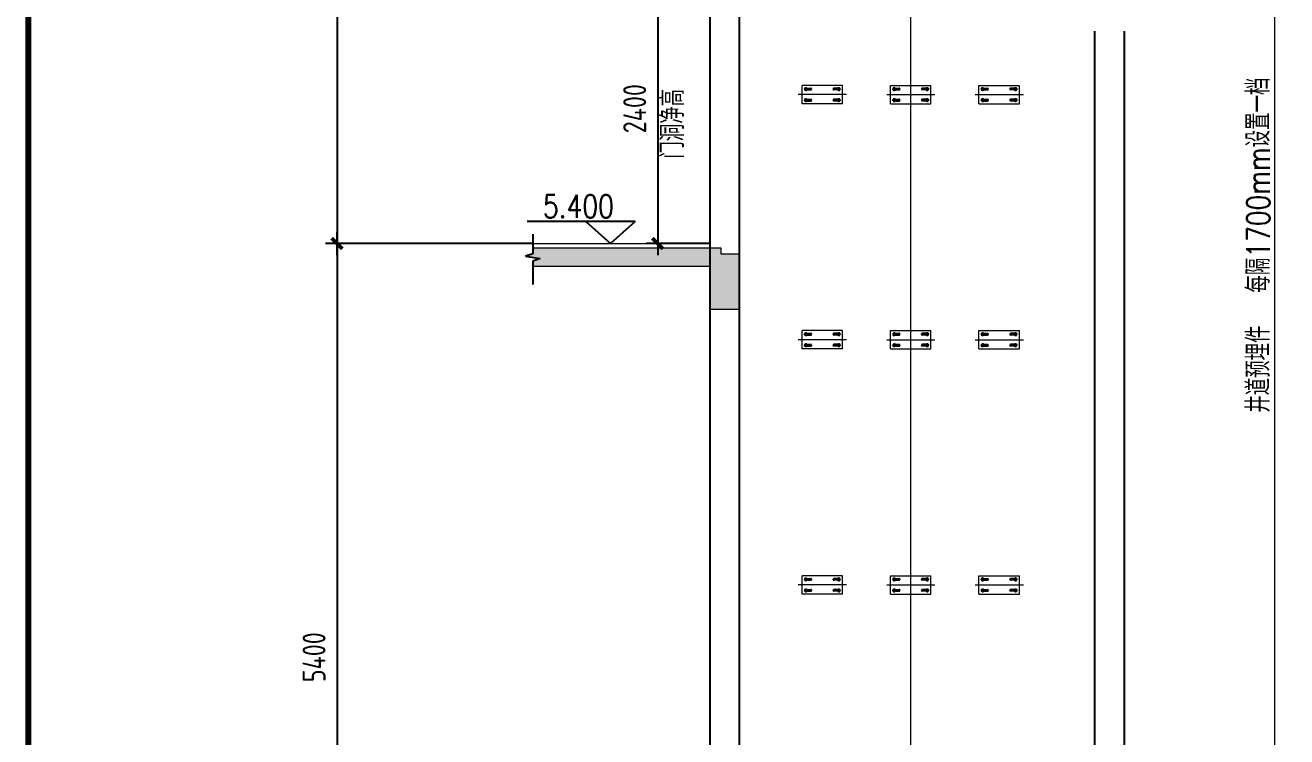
# Model space of a CAD drawing. Extents: x 185540 to 253404, y 138157 to 180211.
# Drawn here: x 195182 to 203416, y 143590 to 148234 of the extents above; entities that cross this region are included whole.
import ezdxf

# ---------------------------------------------------------------- set-up
doc = ezdxf.new("R2010")
doc.units = 0
doc.header["$LTSCALE"] = 1000
doc.header["$MEASUREMENT"] = 0
doc.linetypes.add('ACAD_ISO02W100', pattern=[15, 12, -3])
doc.layers.get('0').update_dxf_attribs({"linetype": 'CONTINUOUS'})
doc.layers.get('DEFPOINTS').update_dxf_attribs({"linetype": 'CONTINUOUS'})
for name, color, linetype in [('1', 8, 'CONTINUOUS'), ('2', 6, 'ACAD_ISO02W100'), ('WALL', 1, 'CONTINUOUS'), ('WINDOWS', 4, 'CONTINUOUS')]:
    doc.layers.add(name, color=color, linetype=linetype)
doc.layers.add('AXIS', color=3, linetype='CONTINUOUS', lineweight=9)
doc.styles.add('DIM_FONT', font='tssdeng.shx', dxfattribs={"width": 0.8, "bigfont": 'tssdchn.shx'})
doc.styles.get("Standard").update_dxf_attribs({"font": 'txt.shx', "width": 0.8, "height": 260, "bigfont": 'china.shx'})
doc.dimstyles.new('DIMN-200', dxfattribs={"dimtxt": 300, "dimasz": 1, "dimexe": 250, "dimexo": 0, "dimgap": 150, "dimtad": 1, "dimdec": 0, "dimdsep": 46, "dimtxsty": 'DIM_FONT', "dimblk": '_DIMX', "dimcen": 2.5, "dimclrd": 256, "dimclre": 256, "dimclrt": 4, "dimadec": 0, "dimazin": 0, "dimtfac": 1, "dimtdec": 0, "dimtix": 1, "dimtmove": 2, "dimatfit": 3, "dimldrblk": '_DIMX', "dimfxl": 0, "dimtolj": 1, "dimtzin": 0, "dimarcsym": 0})

# ---------------------------------------------------------------- blocks, each defined once
blk = doc.blocks.new('_DIMX')
blk.add_line((-150, 0), (150, 0))
at = {"const_width": 50}
blk.add_lwpolyline([(-70, -70), (70, 70)], dxfattribs=at)
blk = doc.blocks.new('*D245')
at = {"linetype": 'ByBlock'}
for p, q in [((226271.3, 160992.7), (225305.7, 160992.7)), ((225380.7, 160992.2), (225380.7, 158293.2)), ((225796.9, 158292.7), (225305.7, 158292.7))]:
    blk.add_line(p, q, dxfattribs=at)
at = {"layer": 'DEFPOINTS', "color": 0, "linetype": 'ByBlock'}
for p in [(226271.3, 160992.7), (225380.7, 158292.7), (225796.9, 158292.7)]:
    blk.add_point(p, dxfattribs=at)
at = {"linetype": 'ByBlock', "xscale": 0.5, "yscale": 0.5, "zscale": 0.5}
for p, rotation in [((225380.7, 160992.7), 90), ((225380.7, 158292.7), 270)]:
    blk.add_blockref('_DIMX', p, dxfattribs=dict(at, rotation=rotation))
at = {"color": 4, "linetype": 'ByBlock', "insert": (225230.7, 159642.7), "char_height": 150, "attachment_point": 5, "rotation": 90, "style": 'DIM_FONT'}
blk.add_mtext('\\A1;2700', dxfattribs=at)
blk = doc.blocks.new('*D246')
at = {"linetype": 'ByBlock'}
for p, q in [((226193.4, 160692.7), (225721.9, 160692.7)), ((225796.9, 160692.2), (225796.9, 158293.2)), ((226283.5, 158292.7), (225721.9, 158292.7))]:
    blk.add_line(p, q, dxfattribs=at)
at = {"layer": 'DEFPOINTS', "color": 0, "linetype": 'ByBlock'}
for p in [(226193.4, 160692.7), (225796.9, 158292.7), (226283.5, 158292.7)]:
    blk.add_point(p, dxfattribs=at)
at = {"linetype": 'ByBlock', "xscale": 0.5, "yscale": 0.5, "zscale": 0.5}
for p, rotation in [((225796.9, 160692.7), 90), ((225796.9, 158292.7), 270)]:
    blk.add_blockref('_DIMX', p, dxfattribs=dict(at, rotation=rotation))
at = {"color": 4, "linetype": 'ByBlock', "insert": (225646.9, 159492.7), "char_height": 150, "attachment_point": 5, "rotation": 90, "style": 'DIM_FONT'}
blk.add_mtext('\\A1;2400', dxfattribs=at)
blk = doc.blocks.new('*D298')
at = {"linetype": 'ByBlock'}
for p, q in [((228052.7, 121794.1), (226700.6, 121794.1)), ((226775.6, 121793.6), (226775.6, 116394.6)), ((228045, 116394.1), (226700.6, 116394.1))]:
    blk.add_line(p, q, dxfattribs=at)
at = {"layer": 'DEFPOINTS', "color": 0, "linetype": 'ByBlock'}
for p in [(228052.7, 121794.1), (226775.6, 116394.1), (228045, 116394.1)]:
    blk.add_point(p, dxfattribs=at)
at = {"linetype": 'ByBlock', "xscale": 0.5, "yscale": 0.5, "zscale": 0.5}
for p, rotation in [((226775.6, 121794.1), 90), ((226775.6, 116394.1), 270)]:
    blk.add_blockref('_DIMX', p, dxfattribs=dict(at, rotation=rotation))
at = {"color": 4, "linetype": 'ByBlock', "insert": (226625.6, 119094.1), "char_height": 150, "attachment_point": 5, "rotation": 90, "style": 'DIM_FONT'}
blk.add_mtext('\\A1;5400', dxfattribs=at)
blk = doc.blocks.new('*D305')
at = {"linetype": 'ByBlock'}
for p, q in [((229208.1, 123554.1), (228793.5, 123554.1)), ((228868.5, 123553.6), (228868.5, 121794.6)), ((229208.1, 121794.1), (228793.5, 121794.1))]:
    blk.add_line(p, q, dxfattribs=at)
at = {"layer": 'DEFPOINTS', "color": 0, "linetype": 'ByBlock'}
for p in [(229208.1, 123554.1), (228868.5, 121794.1), (229208.1, 121794.1)]:
    blk.add_point(p, dxfattribs=at)
at = {"linetype": 'ByBlock', "xscale": 0.5, "yscale": 0.5, "zscale": 0.5}
for p, rotation in [((228868.5, 123554.1), 90), ((228868.5, 121794.1), 270)]:
    blk.add_blockref('_DIMX', p, dxfattribs=dict(at, rotation=rotation))
at = {"color": 4, "linetype": 'ByBlock', "insert": (228718.5, 122674.1), "char_height": 150, "attachment_point": 5, "rotation": 90, "style": 'DIM_FONT'}
blk.add_mtext('\\A1;2400', dxfattribs=at)
blk = doc.blocks.new('*D296')
at = {"linetype": 'ByBlock'}
for p, q in [((229208.1, 127794.1), (226700.6, 127794.1)), ((226775.6, 127793.6), (226775.6, 121794.6)), ((228052.7, 121794.1), (226700.6, 121794.1))]:
    blk.add_line(p, q, dxfattribs=at)
at = {"layer": 'DEFPOINTS', "color": 0, "linetype": 'ByBlock'}
for p in [(229208.1, 127794.1), (226775.6, 121794.1), (228052.7, 121794.1)]:
    blk.add_point(p, dxfattribs=at)
at = {"linetype": 'ByBlock', "xscale": 0.5, "yscale": 0.5, "zscale": 0.5}
for p, rotation in [((226775.6, 127794.1), 90), ((226775.6, 121794.1), 270)]:
    blk.add_blockref('_DIMX', p, dxfattribs=dict(at, rotation=rotation))
at = {"color": 4, "linetype": 'ByBlock', "insert": (226625.6, 124794.1), "char_height": 150, "attachment_point": 5, "rotation": 90, "style": 'DIM_FONT'}
blk.add_mtext('\\A1;6000', dxfattribs=at)

msp = doc.modelspace()

# ---------------------------------------------------------------- hatches: boundary and pattern name
at = {"layer": '1'}
msp.add_hatch(color=256, dxfattribs=at).paths.add_polyline_path([(199649.5, 146661.3), (199649.5, 146381.3), (199841.5, 146381.3), (199841.5, 146741.3), (199721.5, 146741.3), (199721.5, 146781.3), (198494.2, 146781.3), (198494.2, 146743), (198446.2, 146727), (198542.2, 146711), (198494.2, 146695), (198494.2, 146661.3)])
at = {"layer": '2'}
h = msp.add_hatch(dxfattribs=at)
h.set_pattern_fill('ANSI37', color=256, scale=1.6, style=0)
h.set_pattern_definition([(45, (198392.52604, 154559.6141), (-0.141421356, 0.141421356), []), (135, (198392.52604, 154559.6141), (-0.141421356, -0.141421356), [])])
h.paths.add_polyline_path([(200276.8, 147824.3), (200276.8, 147821.2), (200282.6, 147821.2, 0.250628)])
h.paths.add_polyline_path([(200269.9, 147817.3), (200273, 147817.3, -0.414214), (200276.8, 147821.2), (200276.8, 147824.3, 0.414214)])
h.paths.add_polyline_path([(200273, 147817.3), (200269.9, 147817.3, 0.414214), (200276.8, 147810.4), (200276.8, 147813.5, -0.414214)])
h.paths.add_polyline_path([(200276.8, 147813.5), (200276.8, 147810.4, 0.250628), (200282.6, 147813.5)])
h = msp.add_hatch(dxfattribs=at)
h.set_pattern_fill('ANSI37', color=256, scale=1.6, style=0)
h.set_pattern_definition([(135, (202377.08192, 154559.6141), (0.141421356, 0.141421356), []), (45, (202377.08192, 154559.6141), (0.141421356, -0.141421356), [])])
h.paths.add_polyline_path([(200492.8, 147824.3), (200492.8, 147821.2), (200487.1, 147821.2, -0.250628)])
h.paths.add_polyline_path([(200499.7, 147817.3), (200496.6, 147817.3, 0.414214), (200492.8, 147821.2), (200492.8, 147824.3, -0.414214)])
h.paths.add_polyline_path([(200496.6, 147817.3), (200499.7, 147817.3, -0.414214), (200492.8, 147810.4), (200492.8, 147813.5, 0.414214)])
h.paths.add_polyline_path([(200492.8, 147813.5), (200492.8, 147810.4, -0.250628), (200487.1, 147813.5)])
h = msp.add_hatch(dxfattribs=at)
h.set_pattern_fill('ANSI37', color=256, scale=1.6, style=0)
h.set_pattern_definition([(45, (198969.26997, 154559.6141), (-0.141421356, 0.141421356), []), (135, (198969.26997, 154559.6141), (-0.141421356, -0.141421356), [])])
h.paths.add_polyline_path([(200853.5, 147824.3), (200853.5, 147821.2), (200859.3, 147821.2, 0.250628)])
h.paths.add_polyline_path([(200846.6, 147817.3), (200849.7, 147817.3, -0.414214), (200853.5, 147821.2), (200853.5, 147824.3, 0.414214)])
h.paths.add_polyline_path([(200849.7, 147817.3), (200846.6, 147817.3, 0.414214), (200853.5, 147810.4), (200853.5, 147813.5, -0.414214)])
h.paths.add_polyline_path([(200853.5, 147813.5), (200853.5, 147810.4, 0.250628), (200859.3, 147813.5)])
h = msp.add_hatch(dxfattribs=at)
h.set_pattern_fill('ANSI37', color=256, scale=1.6, style=0)
h.set_pattern_definition([(135, (202953.82585, 154559.6141), (0.141421356, 0.141421356), []), (45, (202953.82585, 154559.6141), (0.141421356, -0.141421356), [])])
h.paths.add_polyline_path([(201069.5, 147824.3), (201069.5, 147821.2), (201063.8, 147821.2, -0.250628)])
h.paths.add_polyline_path([(201076.5, 147817.3), (201073.4, 147817.3, 0.414214), (201069.5, 147821.2), (201069.5, 147824.3, -0.414214)])
h.paths.add_polyline_path([(201073.4, 147817.3), (201076.5, 147817.3, -0.414214), (201069.5, 147810.4), (201069.5, 147813.5, 0.414214)])
h.paths.add_polyline_path([(201069.5, 147813.5), (201069.5, 147810.4, -0.250628), (201063.8, 147813.5)])
h = msp.add_hatch(dxfattribs=at)
h.set_pattern_fill('ANSI37', color=256, scale=1.6, style=0)
h.set_pattern_definition([(45, (199546.0139, 154559.6141), (-0.141421356, 0.141421356), []), (135, (199546.0139, 154559.6141), (-0.141421356, -0.141421356), [])])
h.paths.add_polyline_path([(201430.3, 147824.3), (201430.3, 147821.2), (201436, 147821.2, 0.250628)])
h.paths.add_polyline_path([(201423.4, 147817.3), (201426.5, 147817.3, -0.414214), (201430.3, 147821.2), (201430.3, 147824.3, 0.414214)])
h.paths.add_polyline_path([(201426.5, 147817.3), (201423.4, 147817.3, 0.414214), (201430.3, 147810.4), (201430.3, 147813.5, -0.414214)])
h.paths.add_polyline_path([(201430.3, 147813.5), (201430.3, 147810.4, 0.250628), (201436, 147813.5)])
h = msp.add_hatch(dxfattribs=at)
h.set_pattern_fill('ANSI37', color=256, scale=1.6, style=0)
h.set_pattern_definition([(135, (203530.56978, 154559.6141), (0.141421356, 0.141421356), []), (45, (203530.56978, 154559.6141), (0.141421356, -0.141421356), [])])
h.paths.add_polyline_path([(201646.3, 147824.3), (201646.3, 147821.2), (201640.5, 147821.2, -0.250628)])
h.paths.add_polyline_path([(201653.2, 147817.3), (201650.1, 147817.3, 0.414214), (201646.3, 147821.2), (201646.3, 147824.3, -0.414214)])
h.paths.add_polyline_path([(201650.1, 147817.3), (201653.2, 147817.3, -0.414214), (201646.3, 147810.4), (201646.3, 147813.5, 0.414214)])
h.paths.add_polyline_path([(201646.3, 147813.5), (201646.3, 147810.4, -0.250628), (201640.5, 147813.5)])
h = msp.add_hatch(dxfattribs=at)
h.set_pattern_fill('ANSI37', color=256, scale=1.6, style=0)
h.set_pattern_definition([(315, (198392.52604, 141003.0692), (-0.141421356, -0.141421356), []), (225, (198392.52604, 141003.0692), (-0.141421356, 0.141421356), [])])
h.paths.add_polyline_path([(200276.8, 147738.4), (200276.8, 147741.5), (200282.6, 147741.5, -0.250628)])
h.paths.add_polyline_path([(200269.9, 147745.3), (200273, 147745.3, 0.414214), (200276.8, 147741.5), (200276.8, 147738.4, -0.414214)])
h.paths.add_polyline_path([(200273, 147745.3), (200269.9, 147745.3, -0.414214), (200276.8, 147752.3), (200276.8, 147749.2, 0.414214)])
h.paths.add_polyline_path([(200276.8, 147749.2), (200276.8, 147752.3, -0.250628), (200282.6, 147749.2)])
h = msp.add_hatch(dxfattribs=at)
h.set_pattern_fill('ANSI37', color=256, scale=1.6, style=0)
h.set_pattern_definition([(225, (202377.08192, 141003.0692), (0.141421356, -0.141421356), []), (315, (202377.08192, 141003.0692), (0.141421356, 0.141421356), [])])
h.paths.add_polyline_path([(200492.8, 147738.4), (200492.8, 147741.5), (200487.1, 147741.5, 0.250628)])
h.paths.add_polyline_path([(200499.7, 147745.3), (200496.6, 147745.3, -0.414214), (200492.8, 147741.5), (200492.8, 147738.4, 0.414214)])
h.paths.add_polyline_path([(200496.6, 147745.3), (200499.7, 147745.3, 0.414214), (200492.8, 147752.3), (200492.8, 147749.2, -0.414214)])
h.paths.add_polyline_path([(200492.8, 147749.2), (200492.8, 147752.3, 0.250628), (200487.1, 147749.2)])
h = msp.add_hatch(dxfattribs=at)
h.set_pattern_fill('ANSI37', color=256, scale=1.6, style=0)
h.set_pattern_definition([(315, (198969.26997, 141003.0692), (-0.141421356, -0.141421356), []), (225, (198969.26997, 141003.0692), (-0.141421356, 0.141421356), [])])
h.paths.add_polyline_path([(200853.5, 147738.4), (200853.5, 147741.5), (200859.3, 147741.5, -0.250628)])
h.paths.add_polyline_path([(200846.6, 147745.3), (200849.7, 147745.3, 0.414214), (200853.5, 147741.5), (200853.5, 147738.4, -0.414214)])
h.paths.add_polyline_path([(200849.7, 147745.3), (200846.6, 147745.3, -0.414214), (200853.5, 147752.3), (200853.5, 147749.2, 0.414214)])
h.paths.add_polyline_path([(200853.5, 147749.2), (200853.5, 147752.3, -0.250628), (200859.3, 147749.2)])
h = msp.add_hatch(dxfattribs=at)
h.set_pattern_fill('ANSI37', color=256, scale=1.6, style=0)
h.set_pattern_definition([(225, (202953.82585, 141003.0692), (0.141421356, -0.141421356), []), (315, (202953.82585, 141003.0692), (0.141421356, 0.141421356), [])])
h.paths.add_polyline_path([(201069.5, 147738.4), (201069.5, 147741.5), (201063.8, 147741.5, 0.250628)])
h.paths.add_polyline_path([(201076.5, 147745.3), (201073.4, 147745.3, -0.414214), (201069.5, 147741.5), (201069.5, 147738.4, 0.414214)])
h.paths.add_polyline_path([(201073.4, 147745.3), (201076.5, 147745.3, 0.414214), (201069.5, 147752.3), (201069.5, 147749.2, -0.414214)])
h.paths.add_polyline_path([(201069.5, 147749.2), (201069.5, 147752.3, 0.250628), (201063.8, 147749.2)])
h = msp.add_hatch(dxfattribs=at)
h.set_pattern_fill('ANSI37', color=256, scale=1.6, style=0)
h.set_pattern_definition([(315, (199546.0139, 141003.0692), (-0.141421356, -0.141421356), []), (225, (199546.0139, 141003.0692), (-0.141421356, 0.141421356), [])])
h.paths.add_polyline_path([(201430.3, 147738.4), (201430.3, 147741.5), (201436, 147741.5, -0.250628)])
h.paths.add_polyline_path([(201423.4, 147745.3), (201426.5, 147745.3, 0.414214), (201430.3, 147741.5), (201430.3, 147738.4, -0.414214)])
h.paths.add_polyline_path([(201426.5, 147745.3), (201423.4, 147745.3, -0.414214), (201430.3, 147752.3), (201430.3, 147749.2, 0.414214)])
h.paths.add_polyline_path([(201430.3, 147749.2), (201430.3, 147752.3, -0.250628), (201436, 147749.2)])
h = msp.add_hatch(dxfattribs=at)
h.set_pattern_fill('ANSI37', color=256, scale=1.6, style=0)
h.set_pattern_definition([(225, (203530.56978, 141003.0692), (0.141421356, -0.141421356), []), (315, (203530.56978, 141003.0692), (0.141421356, 0.141421356), [])])
h.paths.add_polyline_path([(201646.3, 147738.4), (201646.3, 147741.5), (201640.5, 147741.5, 0.250628)])
h.paths.add_polyline_path([(201653.2, 147745.3), (201650.1, 147745.3, -0.414214), (201646.3, 147741.5), (201646.3, 147738.4, 0.414214)])
h.paths.add_polyline_path([(201650.1, 147745.3), (201653.2, 147745.3, 0.414214), (201646.3, 147752.3), (201646.3, 147749.2, -0.414214)])
h.paths.add_polyline_path([(201646.3, 147749.2), (201646.3, 147752.3, 0.250628), (201640.5, 147749.2)])
h = msp.add_hatch(dxfattribs=at)
h.set_pattern_fill('ANSI37', color=256, scale=1.6, style=0)
h.set_pattern_definition([(45, (198392.52604, 152959.6141), (-0.141421356, 0.141421356), []), (135, (198392.52604, 152959.6141), (-0.141421356, -0.141421356), [])])
h.paths.add_polyline_path([(200276.8, 146224.3), (200276.8, 146221.2), (200282.6, 146221.2, 0.250628)])
h.paths.add_polyline_path([(200269.9, 146217.3), (200273, 146217.3, -0.414214), (200276.8, 146221.2), (200276.8, 146224.3, 0.414214)])
h.paths.add_polyline_path([(200273, 146217.3), (200269.9, 146217.3, 0.414214), (200276.8, 146210.4), (200276.8, 146213.5, -0.414214)])
h.paths.add_polyline_path([(200276.8, 146213.5), (200276.8, 146210.4, 0.250628), (200282.6, 146213.5)])
h = msp.add_hatch(dxfattribs=at)
h.set_pattern_fill('ANSI37', color=256, scale=1.6, style=0)
h.set_pattern_definition([(315, (198392.52604, 139403.0692), (-0.141421356, -0.141421356), []), (225, (198392.52604, 139403.0692), (-0.141421356, 0.141421356), [])])
h.paths.add_polyline_path([(200276.8, 146138.4), (200276.8, 146141.5), (200282.6, 146141.5, -0.250628)])
h.paths.add_polyline_path([(200269.9, 146145.3), (200273, 146145.3, 0.414214), (200276.8, 146141.5), (200276.8, 146138.4, -0.414214)])
h.paths.add_polyline_path([(200273, 146145.3), (200269.9, 146145.3, -0.414214), (200276.8, 146152.3), (200276.8, 146149.2, 0.414214)])
h.paths.add_polyline_path([(200276.8, 146149.2), (200276.8, 146152.3, -0.250628), (200282.6, 146149.2)])
h = msp.add_hatch(dxfattribs=at)
h.set_pattern_fill('ANSI37', color=256, scale=1.6, style=0)
h.set_pattern_definition([(135, (202377.08192, 152959.6141), (0.141421356, 0.141421356), []), (45, (202377.08192, 152959.6141), (0.141421356, -0.141421356), [])])
h.paths.add_polyline_path([(200492.8, 146224.3), (200492.8, 146221.2), (200487.1, 146221.2, -0.250628)])
h.paths.add_polyline_path([(200499.7, 146217.3), (200496.6, 146217.3, 0.414214), (200492.8, 146221.2), (200492.8, 146224.3, -0.414214)])
h.paths.add_polyline_path([(200496.6, 146217.3), (200499.7, 146217.3, -0.414214), (200492.8, 146210.4), (200492.8, 146213.5, 0.414214)])
h.paths.add_polyline_path([(200492.8, 146213.5), (200492.8, 146210.4, -0.250628), (200487.1, 146213.5)])
h = msp.add_hatch(dxfattribs=at)
h.set_pattern_fill('ANSI37', color=256, scale=1.6, style=0)
h.set_pattern_definition([(225, (202377.08192, 139403.0692), (0.141421356, -0.141421356), []), (315, (202377.08192, 139403.0692), (0.141421356, 0.141421356), [])])
h.paths.add_polyline_path([(200492.8, 146138.4), (200492.8, 146141.5), (200487.1, 146141.5, 0.250628)])
h.paths.add_polyline_path([(200499.7, 146145.3), (200496.6, 146145.3, -0.414214), (200492.8, 146141.5), (200492.8, 146138.4, 0.414214)])
h.paths.add_polyline_path([(200496.6, 146145.3), (200499.7, 146145.3, 0.414214), (200492.8, 146152.3), (200492.8, 146149.2, -0.414214)])
h.paths.add_polyline_path([(200492.8, 146149.2), (200492.8, 146152.3, 0.250628), (200487.1, 146149.2)])
h = msp.add_hatch(dxfattribs=at)
h.set_pattern_fill('ANSI37', color=256, scale=1.6, style=0)
h.set_pattern_definition([(45, (198969.26997, 152959.6141), (-0.141421356, 0.141421356), []), (135, (198969.26997, 152959.6141), (-0.141421356, -0.141421356), [])])
h.paths.add_polyline_path([(200853.5, 146224.3), (200853.5, 146221.2), (200859.3, 146221.2, 0.250628)])
h.paths.add_polyline_path([(200846.6, 146217.3), (200849.7, 146217.3, -0.414214), (200853.5, 146221.2), (200853.5, 146224.3, 0.414214)])
h.paths.add_polyline_path([(200849.7, 146217.3), (200846.6, 146217.3, 0.414214), (200853.5, 146210.4), (200853.5, 146213.5, -0.414214)])
h.paths.add_polyline_path([(200853.5, 146213.5), (200853.5, 146210.4, 0.250628), (200859.3, 146213.5)])
h = msp.add_hatch(dxfattribs=at)
h.set_pattern_fill('ANSI37', color=256, scale=1.6, style=0)
h.set_pattern_definition([(315, (198969.26997, 139403.0692), (-0.141421356, -0.141421356), []), (225, (198969.26997, 139403.0692), (-0.141421356, 0.141421356), [])])
h.paths.add_polyline_path([(200853.5, 146138.4), (200853.5, 146141.5), (200859.3, 146141.5, -0.250628)])
h.paths.add_polyline_path([(200846.6, 146145.3), (200849.7, 146145.3, 0.414214), (200853.5, 146141.5), (200853.5, 146138.4, -0.414214)])
h.paths.add_polyline_path([(200849.7, 146145.3), (200846.6, 146145.3, -0.414214), (200853.5, 146152.3), (200853.5, 146149.2, 0.414214)])
h.paths.add_polyline_path([(200853.5, 146149.2), (200853.5, 146152.3, -0.250628), (200859.3, 146149.2)])
h = msp.add_hatch(dxfattribs=at)
h.set_pattern_fill('ANSI37', color=256, scale=1.6, style=0)
h.set_pattern_definition([(135, (202953.82585, 152959.6141), (0.141421356, 0.141421356), []), (45, (202953.82585, 152959.6141), (0.141421356, -0.141421356), [])])
h.paths.add_polyline_path([(201069.5, 146224.3), (201069.5, 146221.2), (201063.8, 146221.2, -0.250628)])
h.paths.add_polyline_path([(201076.5, 146217.3), (201073.4, 146217.3, 0.414214), (201069.5, 146221.2), (201069.5, 146224.3, -0.414214)])
h.paths.add_polyline_path([(201073.4, 146217.3), (201076.5, 146217.3, -0.414214), (201069.5, 146210.4), (201069.5, 146213.5, 0.414214)])
h.paths.add_polyline_path([(201069.5, 146213.5), (201069.5, 146210.4, -0.250628), (201063.8, 146213.5)])
h = msp.add_hatch(dxfattribs=at)
h.set_pattern_fill('ANSI37', color=256, scale=1.6, style=0)
h.set_pattern_definition([(225, (202953.82585, 139403.0692), (0.141421356, -0.141421356), []), (315, (202953.82585, 139403.0692), (0.141421356, 0.141421356), [])])
h.paths.add_polyline_path([(201069.5, 146138.4), (201069.5, 146141.5), (201063.8, 146141.5, 0.250628)])
h.paths.add_polyline_path([(201076.5, 146145.3), (201073.4, 146145.3, -0.414214), (201069.5, 146141.5), (201069.5, 146138.4, 0.414214)])
h.paths.add_polyline_path([(201073.4, 146145.3), (201076.5, 146145.3, 0.414214), (201069.5, 146152.3), (201069.5, 146149.2, -0.414214)])
h.paths.add_polyline_path([(201069.5, 146149.2), (201069.5, 146152.3, 0.250628), (201063.8, 146149.2)])
h = msp.add_hatch(dxfattribs=at)
h.set_pattern_fill('ANSI37', color=256, scale=1.6, style=0)
h.set_pattern_definition([(45, (199546.0139, 152959.6141), (-0.141421356, 0.141421356), []), (135, (199546.0139, 152959.6141), (-0.141421356, -0.141421356), [])])
h.paths.add_polyline_path([(201430.3, 146224.3), (201430.3, 146221.2), (201436, 146221.2, 0.250628)])
h.paths.add_polyline_path([(201423.4, 146217.3), (201426.5, 146217.3, -0.414214), (201430.3, 146221.2), (201430.3, 146224.3, 0.414214)])
h.paths.add_polyline_path([(201426.5, 146217.3), (201423.4, 146217.3, 0.414214), (201430.3, 146210.4), (201430.3, 146213.5, -0.414214)])
h.paths.add_polyline_path([(201430.3, 146213.5), (201430.3, 146210.4, 0.250628), (201436, 146213.5)])
h = msp.add_hatch(dxfattribs=at)
h.set_pattern_fill('ANSI37', color=256, scale=1.6, style=0)
h.set_pattern_definition([(315, (199546.0139, 139403.0692), (-0.141421356, -0.141421356), []), (225, (199546.0139, 139403.0692), (-0.141421356, 0.141421356), [])])
h.paths.add_polyline_path([(201430.3, 146138.4), (201430.3, 146141.5), (201436, 146141.5, -0.250628)])
h.paths.add_polyline_path([(201423.4, 146145.3), (201426.5, 146145.3, 0.414214), (201430.3, 146141.5), (201430.3, 146138.4, -0.414214)])
h.paths.add_polyline_path([(201426.5, 146145.3), (201423.4, 146145.3, -0.414214), (201430.3, 146152.3), (201430.3, 146149.2, 0.414214)])
h.paths.add_polyline_path([(201430.3, 146149.2), (201430.3, 146152.3, -0.250628), (201436, 146149.2)])
h = msp.add_hatch(dxfattribs=at)
h.set_pattern_fill('ANSI37', color=256, scale=1.6, style=0)
h.set_pattern_definition([(135, (203530.56978, 152959.6141), (0.141421356, 0.141421356), []), (45, (203530.56978, 152959.6141), (0.141421356, -0.141421356), [])])
h.paths.add_polyline_path([(201646.3, 146224.3), (201646.3, 146221.2), (201640.5, 146221.2, -0.250628)])
h.paths.add_polyline_path([(201653.2, 146217.3), (201650.1, 146217.3, 0.414214), (201646.3, 146221.2), (201646.3, 146224.3, -0.414214)])
h.paths.add_polyline_path([(201650.1, 146217.3), (201653.2, 146217.3, -0.414214), (201646.3, 146210.4), (201646.3, 146213.5, 0.414214)])
h.paths.add_polyline_path([(201646.3, 146213.5), (201646.3, 146210.4, -0.250628), (201640.5, 146213.5)])
h = msp.add_hatch(dxfattribs=at)
h.set_pattern_fill('ANSI37', color=256, scale=1.6, style=0)
h.set_pattern_definition([(225, (203530.56978, 139403.0692), (0.141421356, -0.141421356), []), (315, (203530.56978, 139403.0692), (0.141421356, 0.141421356), [])])
h.paths.add_polyline_path([(201646.3, 146138.4), (201646.3, 146141.5), (201640.5, 146141.5, 0.250628)])
h.paths.add_polyline_path([(201653.2, 146145.3), (201650.1, 146145.3, -0.414214), (201646.3, 146141.5), (201646.3, 146138.4, 0.414214)])
h.paths.add_polyline_path([(201650.1, 146145.3), (201653.2, 146145.3, 0.414214), (201646.3, 146152.3), (201646.3, 146149.2, -0.414214)])
h.paths.add_polyline_path([(201646.3, 146149.2), (201646.3, 146152.3, 0.250628), (201640.5, 146149.2)])
h = msp.add_hatch(dxfattribs=at)
h.set_pattern_fill('ANSI37', color=256, scale=1.6, style=0)
h.set_pattern_definition([(45, (198392.52604, 151359.6141), (-0.141421356, 0.141421356), []), (135, (198392.52604, 151359.6141), (-0.141421356, -0.141421356), [])])
h.paths.add_polyline_path([(200276.8, 144624.3), (200276.8, 144621.2), (200282.6, 144621.2, 0.250628)])
h.paths.add_polyline_path([(200269.9, 144617.3), (200273, 144617.3, -0.414214), (200276.8, 144621.2), (200276.8, 144624.3, 0.414214)])
h.paths.add_polyline_path([(200273, 144617.3), (200269.9, 144617.3, 0.414214), (200276.8, 144610.4), (200276.8, 144613.5, -0.414214)])
h.paths.add_polyline_path([(200276.8, 144613.5), (200276.8, 144610.4, 0.250628), (200282.6, 144613.5)])
h = msp.add_hatch(dxfattribs=at)
h.set_pattern_fill('ANSI37', color=256, scale=1.6, style=0)
h.set_pattern_definition([(135, (202377.08192, 151359.6141), (0.141421356, 0.141421356), []), (45, (202377.08192, 151359.6141), (0.141421356, -0.141421356), [])])
h.paths.add_polyline_path([(200492.8, 144624.3), (200492.8, 144621.2), (200487.1, 144621.2, -0.250628)])
h.paths.add_polyline_path([(200499.7, 144617.3), (200496.6, 144617.3, 0.414214), (200492.8, 144621.2), (200492.8, 144624.3, -0.414214)])
h.paths.add_polyline_path([(200496.6, 144617.3), (200499.7, 144617.3, -0.414214), (200492.8, 144610.4), (200492.8, 144613.5, 0.414214)])
h.paths.add_polyline_path([(200492.8, 144613.5), (200492.8, 144610.4, -0.250628), (200487.1, 144613.5)])
h = msp.add_hatch(dxfattribs=at)
h.set_pattern_fill('ANSI37', color=256, scale=1.6, style=0)
h.set_pattern_definition([(45, (198969.26997, 151359.6141), (-0.141421356, 0.141421356), []), (135, (198969.26997, 151359.6141), (-0.141421356, -0.141421356), [])])
h.paths.add_polyline_path([(200853.5, 144624.3), (200853.5, 144621.2), (200859.3, 144621.2, 0.250628)])
h.paths.add_polyline_path([(200846.6, 144617.3), (200849.7, 144617.3, -0.414214), (200853.5, 144621.2), (200853.5, 144624.3, 0.414214)])
h.paths.add_polyline_path([(200849.7, 144617.3), (200846.6, 144617.3, 0.414214), (200853.5, 144610.4), (200853.5, 144613.5, -0.414214)])
h.paths.add_polyline_path([(200853.5, 144613.5), (200853.5, 144610.4, 0.250628), (200859.3, 144613.5)])
h = msp.add_hatch(dxfattribs=at)
h.set_pattern_fill('ANSI37', color=256, scale=1.6, style=0)
h.set_pattern_definition([(135, (202953.82585, 151359.6141), (0.141421356, 0.141421356), []), (45, (202953.82585, 151359.6141), (0.141421356, -0.141421356), [])])
h.paths.add_polyline_path([(201069.5, 144624.3), (201069.5, 144621.2), (201063.8, 144621.2, -0.250628)])
h.paths.add_polyline_path([(201076.5, 144617.3), (201073.4, 144617.3, 0.414214), (201069.5, 144621.2), (201069.5, 144624.3, -0.414214)])
h.paths.add_polyline_path([(201073.4, 144617.3), (201076.5, 144617.3, -0.414214), (201069.5, 144610.4), (201069.5, 144613.5, 0.414214)])
h.paths.add_polyline_path([(201069.5, 144613.5), (201069.5, 144610.4, -0.250628), (201063.8, 144613.5)])
h = msp.add_hatch(dxfattribs=at)
h.set_pattern_fill('ANSI37', color=256, scale=1.6, style=0)
h.set_pattern_definition([(45, (199546.0139, 151359.6141), (-0.141421356, 0.141421356), []), (135, (199546.0139, 151359.6141), (-0.141421356, -0.141421356), [])])
h.paths.add_polyline_path([(201430.3, 144624.3), (201430.3, 144621.2), (201436, 144621.2, 0.250628)])
h.paths.add_polyline_path([(201423.4, 144617.3), (201426.5, 144617.3, -0.414214), (201430.3, 144621.2), (201430.3, 144624.3, 0.414214)])
h.paths.add_polyline_path([(201426.5, 144617.3), (201423.4, 144617.3, 0.414214), (201430.3, 144610.4), (201430.3, 144613.5, -0.414214)])
h.paths.add_polyline_path([(201430.3, 144613.5), (201430.3, 144610.4, 0.250628), (201436, 144613.5)])
h = msp.add_hatch(dxfattribs=at)
h.set_pattern_fill('ANSI37', color=256, scale=1.6, style=0)
h.set_pattern_definition([(135, (203530.56978, 151359.6141), (0.141421356, 0.141421356), []), (45, (203530.56978, 151359.6141), (0.141421356, -0.141421356), [])])
h.paths.add_polyline_path([(201646.3, 144624.3), (201646.3, 144621.2), (201640.5, 144621.2, -0.250628)])
h.paths.add_polyline_path([(201653.2, 144617.3), (201650.1, 144617.3, 0.414214), (201646.3, 144621.2), (201646.3, 144624.3, -0.414214)])
h.paths.add_polyline_path([(201650.1, 144617.3), (201653.2, 144617.3, -0.414214), (201646.3, 144610.4), (201646.3, 144613.5, 0.414214)])
h.paths.add_polyline_path([(201646.3, 144613.5), (201646.3, 144610.4, -0.250628), (201640.5, 144613.5)])
h = msp.add_hatch(dxfattribs=at)
h.set_pattern_fill('ANSI37', color=256, scale=1.6, style=0)
h.set_pattern_definition([(315, (198392.52604, 137803.0692), (-0.141421356, -0.141421356), []), (225, (198392.52604, 137803.0692), (-0.141421356, 0.141421356), [])])
h.paths.add_polyline_path([(200276.8, 144538.4), (200276.8, 144541.5), (200282.6, 144541.5, -0.250628)])
h.paths.add_polyline_path([(200269.9, 144545.3), (200273, 144545.3, 0.414214), (200276.8, 144541.5), (200276.8, 144538.4, -0.414214)])
h.paths.add_polyline_path([(200273, 144545.3), (200269.9, 144545.3, -0.414214), (200276.8, 144552.3), (200276.8, 144549.2, 0.414214)])
h.paths.add_polyline_path([(200276.8, 144549.2), (200276.8, 144552.3, -0.250628), (200282.6, 144549.2)])
h = msp.add_hatch(dxfattribs=at)
h.set_pattern_fill('ANSI37', color=256, scale=1.6, style=0)
h.set_pattern_definition([(225, (202377.08192, 137803.0692), (0.141421356, -0.141421356), []), (315, (202377.08192, 137803.0692), (0.141421356, 0.141421356), [])])
h.paths.add_polyline_path([(200492.8, 144538.4), (200492.8, 144541.5), (200487.1, 144541.5, 0.250628)])
h.paths.add_polyline_path([(200499.7, 144545.3), (200496.6, 144545.3, -0.414214), (200492.8, 144541.5), (200492.8, 144538.4, 0.414214)])
h.paths.add_polyline_path([(200496.6, 144545.3), (200499.7, 144545.3, 0.414214), (200492.8, 144552.3), (200492.8, 144549.2, -0.414214)])
h.paths.add_polyline_path([(200492.8, 144549.2), (200492.8, 144552.3, 0.250628), (200487.1, 144549.2)])
h = msp.add_hatch(dxfattribs=at)
h.set_pattern_fill('ANSI37', color=256, scale=1.6, style=0)
h.set_pattern_definition([(315, (198969.26997, 137803.0692), (-0.141421356, -0.141421356), []), (225, (198969.26997, 137803.0692), (-0.141421356, 0.141421356), [])])
h.paths.add_polyline_path([(200853.5, 144538.4), (200853.5, 144541.5), (200859.3, 144541.5, -0.250628)])
h.paths.add_polyline_path([(200846.6, 144545.3), (200849.7, 144545.3, 0.414214), (200853.5, 144541.5), (200853.5, 144538.4, -0.414214)])
h.paths.add_polyline_path([(200849.7, 144545.3), (200846.6, 144545.3, -0.414214), (200853.5, 144552.3), (200853.5, 144549.2, 0.414214)])
h.paths.add_polyline_path([(200853.5, 144549.2), (200853.5, 144552.3, -0.250628), (200859.3, 144549.2)])
h = msp.add_hatch(dxfattribs=at)
h.set_pattern_fill('ANSI37', color=256, scale=1.6, style=0)
h.set_pattern_definition([(225, (202953.82585, 137803.0692), (0.141421356, -0.141421356), []), (315, (202953.82585, 137803.0692), (0.141421356, 0.141421356), [])])
h.paths.add_polyline_path([(201069.5, 144538.4), (201069.5, 144541.5), (201063.8, 144541.5, 0.250628)])
h.paths.add_polyline_path([(201076.5, 144545.3), (201073.4, 144545.3, -0.414214), (201069.5, 144541.5), (201069.5, 144538.4, 0.414214)])
h.paths.add_polyline_path([(201073.4, 144545.3), (201076.5, 144545.3, 0.414214), (201069.5, 144552.3), (201069.5, 144549.2, -0.414214)])
h.paths.add_polyline_path([(201069.5, 144549.2), (201069.5, 144552.3, 0.250628), (201063.8, 144549.2)])
h = msp.add_hatch(dxfattribs=at)
h.set_pattern_fill('ANSI37', color=256, scale=1.6, style=0)
h.set_pattern_definition([(315, (199546.0139, 137803.0692), (-0.141421356, -0.141421356), []), (225, (199546.0139, 137803.0692), (-0.141421356, 0.141421356), [])])
h.paths.add_polyline_path([(201430.3, 144538.4), (201430.3, 144541.5), (201436, 144541.5, -0.250628)])
h.paths.add_polyline_path([(201423.4, 144545.3), (201426.5, 144545.3, 0.414214), (201430.3, 144541.5), (201430.3, 144538.4, -0.414214)])
h.paths.add_polyline_path([(201426.5, 144545.3), (201423.4, 144545.3, -0.414214), (201430.3, 144552.3), (201430.3, 144549.2, 0.414214)])
h.paths.add_polyline_path([(201430.3, 144549.2), (201430.3, 144552.3, -0.250628), (201436, 144549.2)])
h = msp.add_hatch(dxfattribs=at)
h.set_pattern_fill('ANSI37', color=256, scale=1.6, style=0)
h.set_pattern_definition([(225, (203530.56978, 137803.0692), (0.141421356, -0.141421356), []), (315, (203530.56978, 137803.0692), (0.141421356, 0.141421356), [])])
h.paths.add_polyline_path([(201646.3, 144538.4), (201646.3, 144541.5), (201640.5, 144541.5, 0.250628)])
h.paths.add_polyline_path([(201653.2, 144545.3), (201650.1, 144545.3, -0.414214), (201646.3, 144541.5), (201646.3, 144538.4, 0.414214)])
h.paths.add_polyline_path([(201650.1, 144545.3), (201653.2, 144545.3, 0.414214), (201646.3, 144552.3), (201646.3, 144549.2, -0.414214)])
h.paths.add_polyline_path([(201646.3, 144549.2), (201646.3, 144552.3, 0.250628), (201640.5, 144549.2)])

# ---------------------------------------------------------------- linework, layer by layer
at = {"const_width": 40}
msp.add_lwpolyline([(252902.3, 179709.3), (252902.3, 138659.3), (195202.3, 138659.3), (195202.3, 179709.3)], close=True, dxfattribs=at)
at = {"layer": '1'}
for p, q in [((198494.2, 146870), (198494.2, 146743)), ((198494.2, 146743), (198446.2, 146727)), ((198446.2, 146727), (198542.2, 146711)), ((198542.2, 146711), (198494.2, 146695)), ((198494.2, 146695), (198494.2, 146541.2))]:
    msp.add_line(p, q, dxfattribs=at)
at = {"layer": '2', "ltscale": 0.1}
for p, q in [((200276.8, 147806.3), (200276.8, 147828.7)), ((200492.8, 147806.3), (200492.8, 147828.7)), ((200853.5, 147806.3), (200853.5, 147828.7)), ((201069.5, 147806.3), (201069.5, 147828.7)), ((201430.3, 147806.3), (201430.3, 147828.7)), ((201646.3, 147806.3), (201646.3, 147828.7)), ((200276.8, 147756.4), (200276.8, 147734)), ((200492.8, 147756.4), (200492.8, 147734)), ((200853.5, 147756.4), (200853.5, 147734)), ((201069.5, 147756.4), (201069.5, 147734)), ((201430.3, 147756.4), (201430.3, 147734)), ((201646.3, 147756.4), (201646.3, 147734)), ((200276.8, 146206.3), (200276.8, 146228.7)), ((200492.8, 146206.3), (200492.8, 146228.7)), ((200853.5, 146206.3), (200853.5, 146228.7)), ((201069.5, 146206.3), (201069.5, 146228.7)), ((201430.3, 146206.3), (201430.3, 146228.7)), ((201646.3, 146206.3), (201646.3, 146228.7)), ((200276.8, 146156.4), (200276.8, 146134)), ((200492.8, 146156.4), (200492.8, 146134)), ((200853.5, 146156.4), (200853.5, 146134)), ((201069.5, 146156.4), (201069.5, 146134)), ((201430.3, 146156.4), (201430.3, 146134)), ((201646.3, 146156.4), (201646.3, 146134)), ((200276.8, 144606.3), (200276.8, 144628.7)), ((200492.8, 144606.3), (200492.8, 144628.7)), ((200853.5, 144606.3), (200853.5, 144628.7)), ((201069.5, 144606.3), (201069.5, 144628.7)), ((201430.3, 144606.3), (201430.3, 144628.7)), ((201646.3, 144606.3), (201646.3, 144628.7)), ((200276.8, 144556.4), (200276.8, 144534)), ((200492.8, 144556.4), (200492.8, 144534)), ((200853.5, 144556.4), (200853.5, 144534)), ((201069.5, 144556.4), (201069.5, 144534)), ((201430.3, 144556.4), (201430.3, 144534)), ((201646.3, 144556.4), (201646.3, 144534))]:
    msp.add_line(p, q, dxfattribs=at)
at = {"layer": '2', "ltscale": 0.8}
for p, q in [((200276.8, 147821.2), (200310.1, 147821.2)), ((200276.8, 147813.5), (200310.1, 147813.5)), ((200492.8, 147821.2), (200459.5, 147821.2)), ((200492.8, 147813.5), (200459.5, 147813.5)), ((200853.5, 147821.2), (200886.8, 147821.2)), ((200853.5, 147813.5), (200886.8, 147813.5)), ((201069.5, 147821.2), (201036.3, 147821.2)), ((201069.5, 147813.5), (201036.3, 147813.5)), ((201430.3, 147821.2), (201463.6, 147821.2)), ((201430.3, 147813.5), (201463.6, 147813.5)), ((201646.3, 147821.2), (201613, 147821.2)), ((201646.3, 147813.5), (201613, 147813.5)), ((200276.8, 147749.2), (200310.1, 147749.2)), ((200276.8, 147741.5), (200310.1, 147741.5)), ((200492.8, 147749.2), (200459.5, 147749.2)), ((200492.8, 147741.5), (200459.5, 147741.5)), ((200853.5, 147749.2), (200886.8, 147749.2)), ((200853.5, 147741.5), (200886.8, 147741.5)), ((201069.5, 147749.2), (201036.3, 147749.2)), ((201069.5, 147741.5), (201036.3, 147741.5)), ((201430.3, 147749.2), (201463.6, 147749.2)), ((201430.3, 147741.5), (201463.6, 147741.5)), ((201646.3, 147749.2), (201613, 147749.2)), ((201646.3, 147741.5), (201613, 147741.5)), ((200276.8, 146221.2), (200310.1, 146221.2)), ((200276.8, 146213.5), (200310.1, 146213.5)), ((200276.8, 146149.2), (200310.1, 146149.2)), ((200492.8, 146221.2), (200459.5, 146221.2)), ((200492.8, 146213.5), (200459.5, 146213.5)), ((200492.8, 146149.2), (200459.5, 146149.2)), ((200853.5, 146221.2), (200886.8, 146221.2)), ((200853.5, 146213.5), (200886.8, 146213.5)), ((200853.5, 146149.2), (200886.8, 146149.2)), ((201069.5, 146221.2), (201036.3, 146221.2)), ((201069.5, 146213.5), (201036.3, 146213.5)), ((201069.5, 146149.2), (201036.3, 146149.2)), ((201430.3, 146221.2), (201463.6, 146221.2)), ((201430.3, 146213.5), (201463.6, 146213.5)), ((201430.3, 146149.2), (201463.6, 146149.2)), ((201646.3, 146221.2), (201613, 146221.2)), ((201646.3, 146213.5), (201613, 146213.5)), ((201646.3, 146149.2), (201613, 146149.2)), ((200276.8, 146141.5), (200310.1, 146141.5)), ((200492.8, 146141.5), (200459.5, 146141.5)), ((200853.5, 146141.5), (200886.8, 146141.5)), ((201069.5, 146141.5), (201036.3, 146141.5)), ((201430.3, 146141.5), (201463.6, 146141.5)), ((201646.3, 146141.5), (201613, 146141.5)), ((200276.8, 144621.2), (200310.1, 144621.2)), ((200276.8, 144613.5), (200310.1, 144613.5)), ((200492.8, 144621.2), (200459.5, 144621.2)), ((200492.8, 144613.5), (200459.5, 144613.5)), ((200853.5, 144621.2), (200886.8, 144621.2)), ((200853.5, 144613.5), (200886.8, 144613.5)), ((201069.5, 144621.2), (201036.3, 144621.2)), ((201069.5, 144613.5), (201036.3, 144613.5)), ((201430.3, 144621.2), (201463.6, 144621.2)), ((201430.3, 144613.5), (201463.6, 144613.5)), ((201646.3, 144621.2), (201613, 144621.2)), ((201646.3, 144613.5), (201613, 144613.5)), ((200276.8, 144549.2), (200310.1, 144549.2)), ((200276.8, 144541.5), (200310.1, 144541.5)), ((200492.8, 144549.2), (200459.5, 144549.2)), ((200492.8, 144541.5), (200459.5, 144541.5)), ((200853.5, 144549.2), (200886.8, 144549.2)), ((200853.5, 144541.5), (200886.8, 144541.5)), ((201069.5, 144549.2), (201036.3, 144549.2)), ((201069.5, 144541.5), (201036.3, 144541.5)), ((201430.3, 144549.2), (201463.6, 144549.2)), ((201430.3, 144541.5), (201463.6, 144541.5)), ((201646.3, 144549.2), (201613, 144549.2)), ((201646.3, 144541.5), (201613, 144541.5))]:
    msp.add_line(p, q, dxfattribs=at)
at = {"layer": '2'}
for centre, radius, start, end in [((200276.8, 147817.3), 6.92, 33.71958, 326.28042), ((200276.8, 147817.3), 3.84, 90, 270), ((200310.1, 147817.3), 3.84, 270, 90), ((200459.5, 147817.3), 3.84, 90, 270), ((200492.8, 147817.3), 6.92, 213.71958, 146.28042), ((200492.8, 147817.3), 3.84, 270, 90), ((200853.5, 147817.3), 6.92, 33.71958, 326.28042), ((200853.5, 147817.3), 3.84, 90, 270), ((200886.8, 147817.3), 3.84, 270, 90), ((201036.3, 147817.3), 3.84, 90, 270), ((201069.5, 147817.3), 6.92, 213.71958, 146.28042), ((201069.5, 147817.3), 3.84, 270, 90), ((201430.3, 147817.3), 6.92, 33.71958, 326.28042), ((201430.3, 147817.3), 3.84, 90, 270), ((201463.6, 147817.3), 3.84, 270, 90), ((201613, 147817.3), 3.84, 90, 270), ((201646.3, 147817.3), 6.92, 213.71958, 146.28042), ((201646.3, 147817.3), 3.84, 270, 90), ((200276.8, 147745.3), 6.92, 33.71958, 326.28042), ((200276.8, 147745.3), 3.84, 90, 270), ((200310.1, 147745.3), 3.84, 270, 90), ((200459.5, 147745.3), 3.84, 90, 270), ((200492.8, 147745.3), 6.92, 213.71958, 146.28042), ((200492.8, 147745.3), 3.84, 270, 90), ((200853.5, 147745.3), 6.92, 33.71958, 326.28042), ((200853.5, 147745.3), 3.84, 90, 270), ((200886.8, 147745.3), 3.84, 270, 90), ((201036.3, 147745.3), 3.84, 90, 270), ((201069.5, 147745.3), 6.92, 213.71958, 146.28042), ((201069.5, 147745.3), 3.84, 270, 90), ((201430.3, 147745.3), 6.92, 33.71958, 326.28042), ((201430.3, 147745.3), 3.84, 90, 270), ((201463.6, 147745.3), 3.84, 270, 90), ((201613, 147745.3), 3.84, 90, 270), ((201646.3, 147745.3), 6.92, 213.71958, 146.28042), ((201646.3, 147745.3), 3.84, 270, 90), ((200276.8, 146217.3), 6.92, 33.71958, 326.28042), ((200276.8, 146145.3), 6.92, 33.71958, 326.28042), ((200276.8, 146217.3), 3.84, 90, 270), ((200276.8, 146145.3), 3.84, 90, 270), ((200310.1, 146217.3), 3.84, 270, 90), ((200310.1, 146145.3), 3.84, 270, 90), ((200459.5, 146217.3), 3.84, 90, 270), ((200459.5, 146145.3), 3.84, 90, 270), ((200492.8, 146217.3), 6.92, 213.71958, 146.28042), ((200492.8, 146145.3), 6.92, 213.71958, 146.28042), ((200492.8, 146217.3), 3.84, 270, 90), ((200492.8, 146145.3), 3.84, 270, 90), ((200853.5, 146217.3), 6.92, 33.71958, 326.28042), ((200853.5, 146145.3), 6.92, 33.71958, 326.28042), ((200853.5, 146217.3), 3.84, 90, 270), ((200853.5, 146145.3), 3.84, 90, 270), ((200886.8, 146217.3), 3.84, 270, 90), ((200886.8, 146145.3), 3.84, 270, 90), ((201036.3, 146217.3), 3.84, 90, 270), ((201036.3, 146145.3), 3.84, 90, 270), ((201069.5, 146217.3), 6.92, 213.71958, 146.28042), ((201069.5, 146145.3), 6.92, 213.71958, 146.28042), ((201069.5, 146217.3), 3.84, 270, 90), ((201069.5, 146145.3), 3.84, 270, 90), ((201430.3, 146217.3), 6.92, 33.71958, 326.28042), ((201430.3, 146145.3), 6.92, 33.71958, 326.28042), ((201430.3, 146217.3), 3.84, 90, 270), ((201430.3, 146145.3), 3.84, 90, 270), ((201463.6, 146217.3), 3.84, 270, 90), ((201463.6, 146145.3), 3.84, 270, 90), ((201613, 146217.3), 3.84, 90, 270), ((201613, 146145.3), 3.84, 90, 270), ((201646.3, 146217.3), 6.92, 213.71958, 146.28042), ((201646.3, 146145.3), 6.92, 213.71958, 146.28042), ((201646.3, 146217.3), 3.84, 270, 90), ((201646.3, 146145.3), 3.84, 270, 90), ((200276.8, 144617.3), 6.92, 33.71958, 326.28042), ((200276.8, 144617.3), 3.84, 90, 270), ((200310.1, 144617.3), 3.84, 270, 90), ((200459.5, 144617.3), 3.84, 90, 270), ((200492.8, 144617.3), 6.92, 213.71958, 146.28042), ((200492.8, 144617.3), 3.84, 270, 90), ((200853.5, 144617.3), 6.92, 33.71958, 326.28042), ((200853.5, 144617.3), 3.84, 90, 270), ((200886.8, 144617.3), 3.84, 270, 90), ((201036.3, 144617.3), 3.84, 90, 270), ((201069.5, 144617.3), 6.92, 213.71958, 146.28042), ((201069.5, 144617.3), 3.84, 270, 90), ((201430.3, 144617.3), 6.92, 33.71958, 326.28042), ((201430.3, 144617.3), 3.84, 90, 270), ((201463.6, 144617.3), 3.84, 270, 90), ((201613, 144617.3), 3.84, 90, 270), ((201646.3, 144617.3), 6.92, 213.71958, 146.28042), ((201646.3, 144617.3), 3.84, 270, 90), ((200276.8, 144545.3), 6.92, 33.71958, 326.28042), ((200276.8, 144545.3), 3.84, 90, 270), ((200310.1, 144545.3), 3.84, 270, 90), ((200459.5, 144545.3), 3.84, 90, 270), ((200492.8, 144545.3), 6.92, 213.71958, 146.28042), ((200492.8, 144545.3), 3.84, 270, 90), ((200853.5, 144545.3), 6.92, 33.71958, 326.28042), ((200853.5, 144545.3), 3.84, 90, 270), ((200886.8, 144545.3), 3.84, 270, 90), ((201036.3, 144545.3), 3.84, 90, 270), ((201069.5, 144545.3), 6.92, 213.71958, 146.28042), ((201069.5, 144545.3), 3.84, 270, 90), ((201430.3, 144545.3), 6.92, 33.71958, 326.28042), ((201430.3, 144545.3), 3.84, 90, 270), ((201463.6, 144545.3), 3.84, 270, 90), ((201613, 144545.3), 3.84, 90, 270), ((201646.3, 144545.3), 6.92, 213.71958, 146.28042), ((201646.3, 144545.3), 3.84, 270, 90)]:
    msp.add_arc(centre, radius, start, end, dxfattribs=at)
at = {"layer": 'AXIS'}
for p, q in [((200961.5, 139761), (200961.5, 152750.6)), ((203336, 151059.6), (203336, 141381.3)), ((200252.8, 147721.3), (200252.8, 147841.3)), ((200516.8, 147841.3), (200252.8, 147841.3)), ((200516.8, 147721.3), (200516.8, 147841.3)), ((200829.5, 147721.3), (200829.5, 147841.3)), ((200829.5, 147841.3), (201093.5, 147841.3)), ((201093.5, 147721.3), (201093.5, 147841.3)), ((201406.3, 147721.3), (201406.3, 147841.3)), ((201406.3, 147841.3), (201670.3, 147841.3)), ((201670.3, 147721.3), (201670.3, 147841.3)), ((200541.7, 147781.3), (200226.6, 147781.3)), ((200516.8, 147721.3), (200252.8, 147721.3)), ((200804.6, 147781.3), (201119.7, 147781.3)), ((200829.5, 147721.3), (201093.5, 147721.3)), ((201381.4, 147781.3), (201696.5, 147781.3)), ((201406.3, 147721.3), (201670.3, 147721.3)), ((198494.2, 146809.3), (199649.5, 146809.3)), ((198494.2, 146781.3), (199721.5, 146781.3)), ((199721.5, 146781.3), (199721.5, 146741.3)), ((199721.5, 146741.3), (199841.5, 146741.3)), ((198494.2, 146661.3), (199649.5, 146661.3)), ((199649.5, 146381.3), (199841.5, 146381.3)), ((200516.8, 146241.3), (200252.8, 146241.3)), ((200252.8, 146121.3), (200252.8, 146241.3)), ((200516.8, 146121.3), (200516.8, 146241.3)), ((200829.5, 146241.3), (201093.5, 146241.3)), ((200829.5, 146121.3), (200829.5, 146241.3)), ((201093.5, 146121.3), (201093.5, 146241.3)), ((201406.3, 146241.3), (201670.3, 146241.3)), ((201406.3, 146121.3), (201406.3, 146241.3)), ((201670.3, 146121.3), (201670.3, 146241.3)), ((200541.7, 146181.3), (200226.6, 146181.3)), ((200804.6, 146181.3), (201119.7, 146181.3)), ((201381.4, 146181.3), (201696.5, 146181.3)), ((200516.8, 146121.3), (200252.8, 146121.3)), ((200829.5, 146121.3), (201093.5, 146121.3)), ((201406.3, 146121.3), (201670.3, 146121.3)), ((200541.7, 144581.3), (200226.6, 144581.3)), ((200516.8, 144641.3), (200252.8, 144641.3)), ((200252.8, 144521.3), (200252.8, 144641.3)), ((200516.8, 144521.3), (200516.8, 144641.3)), ((200804.6, 144581.3), (201119.7, 144581.3)), ((200829.5, 144641.3), (201093.5, 144641.3)), ((200829.5, 144521.3), (200829.5, 144641.3)), ((201093.5, 144521.3), (201093.5, 144641.3)), ((201381.4, 144581.3), (201696.5, 144581.3)), ((201406.3, 144641.3), (201670.3, 144641.3)), ((201406.3, 144521.3), (201406.3, 144641.3)), ((201670.3, 144521.3), (201670.3, 144641.3)), ((200516.8, 144521.3), (200252.8, 144521.3)), ((200829.5, 144521.3), (201093.5, 144521.3)), ((201406.3, 144521.3), (201670.3, 144521.3))]:
    msp.add_line(p, q, dxfattribs=at)
at = {"layer": 'WALL'}
for p, q in [((199649.5, 152689.3), (199649.5, 141381.3)), ((199841.5, 152689.3), (199841.5, 140181.3)), ((202161.5, 148195.6), (202161.5, 140181.3)), ((202353.5, 148195.6), (202353.5, 139989.3))]:
    msp.add_line(p, q, dxfattribs=at)
at = {"layer": 'WINDOWS'}
for p, q in [((199163.1, 146952.5), (198459.2, 146952.5)), ((198840.8, 146952.5), (199002, 146809.3)), ((199163.1, 146952.5), (199002, 146809.3))]:
    msp.add_line(p, q, dxfattribs=at)

# ---------------------------------------------------------------- texts
at = {"layer": 'AXIS', "width": 0.8}
for s, p in [('井道预埋件  每隔1700mm设置一档', (203304.6, 145704.7)), ('门洞净高', (199482.1, 147362.5))]:
    msp.add_text(s, height=150, rotation=90, dxfattribs=at).set_placement(p)
msp.add_text('5.400', height=150, dxfattribs=at).set_placement((198561.1, 146977.3))

# ---------------------------------------------------------------- dimensions: what is measured, and where the dimension line sits
at = {"layer": 'AXIS'}
for base, p1, p2, picture, middle, set_off in [((197217, 146809.3), (199649.5, 152809.3), (198494.2, 146809.3), '*D296', (197067, 149809.3), (-29558.5, 25015.2)), ((197217, 141409.3), (198494.2, 146809.3), (198486.5, 141409.3), '*D298', (197067, 144109.3), (-29558.5, 25015.2)), ((207196.8, 142850.4), (208087.4, 145550.4), (207613, 142850.4), '*D245', (195853.3, 144200.4), (-18183.9, -15442.3)), ((207613, 142850.4), (208009.5, 145250.4), (208099.6, 142850.4), '*D246', (196269.5, 144050.4), (-18183.9, -15442.3))]:
    dim = msp.add_linear_dim(base=base, p1=p1, p2=p2, angle=90, dimstyle='DIMN-200', override={"dimscale": 0.5, "dimexe": 150, "dimzin": 0, "dimblk1": '_DIMX', "dimblk2": '_DIMX', "dimsah": 1, "dimcen": 200}, dxfattribs=at)
    dim.commit()
    dim.dimension.update_dxf_attribs({"geometry": picture, "text_midpoint": middle, "insert": set_off})
dim = msp.add_linear_dim(base=(199309.9, 146809.3), p1=(199649.5, 148569.3), p2=(199649.5, 146809.3), angle=90, text='2400', dimstyle='DIMN-200', override={"dimscale": 0.5, "dimexe": 150, "dimzin": 0, "dimblk1": '_DIMX', "dimblk2": '_DIMX', "dimsah": 1, "dimcen": 200}, dxfattribs=at)
dim.commit()
dim.dimension.update_dxf_attribs({"geometry": '*D305', "text_midpoint": (199159.9, 147689.3), "insert": (-29558.5, 25015.2)})

doc.saveas('drawing.dxf')
